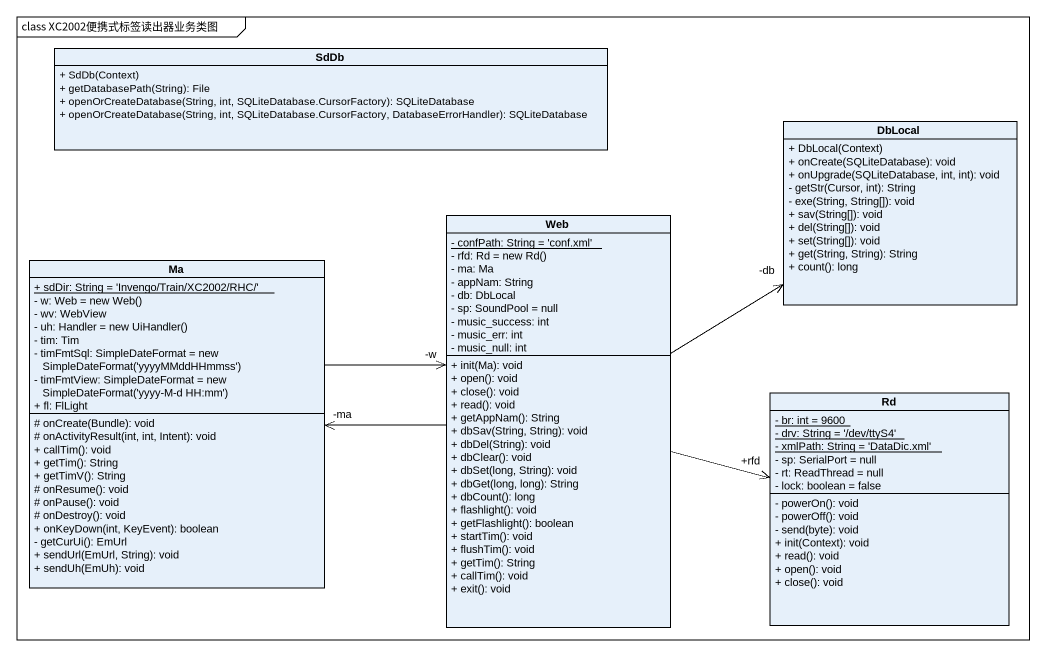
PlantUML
@startuml
mainframe class XC2002便携式标签读出器业务类图
hide circle
hide empty members
skinparam classAttributeIconSize 0
class SdDb {
  + SdDb(Context)
  + getDatabasePath(String): File
  + openOrCreateDatabase(String, int, SQLiteDatabase.CursorFactory): SQLiteDatabase
  + openOrCreateDatabase(String, int, SQLiteDatabase.CursorFactory, DatabaseErrorHandler): SQLiteDatabase
}
class DbLocal {
  + DbLocal(Context)
  + onCreate(SQLiteDatabase): void
  + onUpgrade(SQLiteDatabase, int, int): void
  - getStr(Cursor, int): String
  - exe(String, String[]): void
  + sav(String[]): void
  + del(String[]): void
  + set(String[]): void
  + get(String, String): String
  + count(): long
}
class Web {
  {static} - confPath: String = 'conf.xml'
  {field} - rfd: Rd = new Rd()
  - ma: Ma
  - appNam: String
  - db: DbLocal
  - sp: SoundPool = null
  - music_success: int
  - music_err: int
  - music_null: int
  + init(Ma): void
  + open(): void
  + close(): void
  + read(): void
  + getAppNam(): String
  + dbSav(String, String): void
  + dbDel(String): void
  + dbClear(): void
  + dbSet(long, String): void
  + dbGet(long, long): String
  + dbCount(): long
  + flashlight(): void
  + getFlashlight(): boolean
  + startTim(): void
  + flushTim(): void
  + getTim(): String
  + callTim(): void
  + exit(): void
}
class Ma {
  {static} + sdDir: String = 'Invengo/Train/XC2002/RHC/'
  {field} - w: Web = new Web()
  - wv: WebView
  {field} - uh: Handler = new UiHandler()
  - tim: Tim
  {field} - timFmtSql: SimpleDateFormat = new SimpleDateFormat('yyyyMMddHHmmss')
  {field} - timFmtView: SimpleDateFormat = new SimpleDateFormat('yyyy-M-d HH:mm')
  + fl: FlLight
  # onCreate(Bundle): void
  # onActivityResult(int, int, Intent): void
  + callTim(): void
  + getTim(): String
  + getTimV(): String
  # onResume(): void
  # onPause(): void
  # onDestroy(): void
  + onKeyDown(int, KeyEvent): boolean
  - getCurUi(): EmUrl
  + sendUrl(EmUrl, String): void
  + sendUh(EmUh): void
}
class Rd {
  {static} - br: int = 9600
  {static} - drv: String = '/dev/ttyS4'
  {static} - xmlPath: String = 'DataDic.xml'
  - sp: SerialPort = null
  - rt: ReadThread = null
  - lock: boolean = false
  - powerOn(): void
  - powerOff(): void
  - send(byte): void
  + init(Context): void
  + read(): void
  + open(): void
  + close(): void
}
Web -up-> "-db" DbLocal
Web -left-> "-ma" Ma
Web -right-> "+rfd" Rd
Ma -right-> "-w" Web
@enduml
